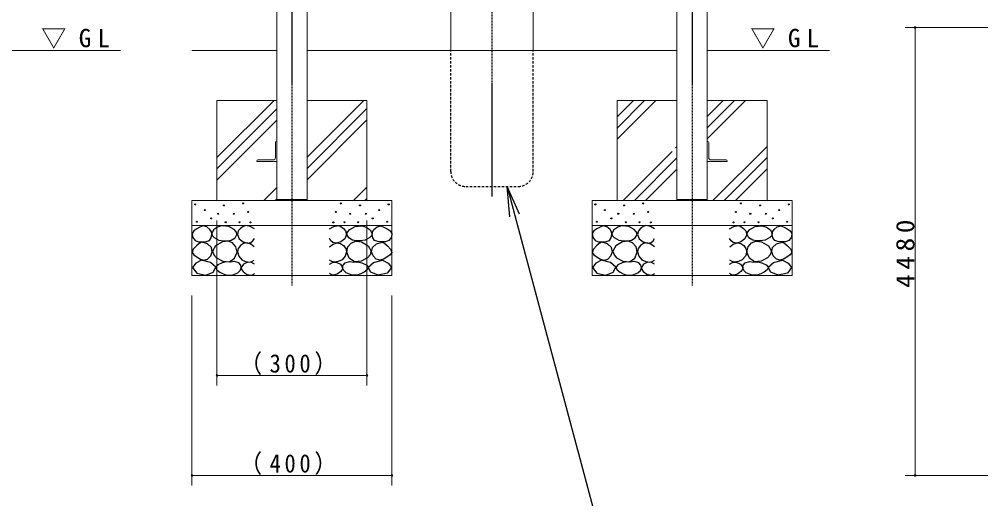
# Model space of a CAD drawing. Units: millimetres at full size, with parts at other scales. Extents: x -7816 to 0, y -1239 to 5340.
# Drawn here: x -3713 to -1791, y 1073 to 2033 of the extents above; entities that cross this region are included whole.
import ezdxf

# ---------------------------------------------------------------- set-up
doc = ezdxf.new("R2010")
doc.units = ezdxf.units.MM
doc.linetypes.add('USER2', pattern=[6, 3, -1, 1, -1])
doc.linetypes.add('USER4', pattern=[8, 5, -3])
doc.layers.add('線', color=2, linetype='Continuous', lineweight=25)
doc.layers.add('補助', color=2, linetype='Continuous', lineweight=13)
doc.styles.add('ＭＳ ゴシック', font='')
doc.styles.get('ＭＳ ゴシック').set_extended_font_data('MS Gothic')

# ---------------------------------------------------------------- blocks, each defined once
blk = doc.blocks.new('dimension_origin')
at = {"color": 0, "linetype": 'Continuous', "lineweight": -2}
blk.add_circle((0, 0), 1.25, dxfattribs=at)

msp = doc.modelspace()

# ---------------------------------------------------------------- linework, layer by layer
at = {"layer": '線', "color": 20, "linetype": 'USER2'}
for p, q in [((-2768, 1678), (-2768, 2715.75)), ((-3168, 2330), (-3168, 1500)), ((-2368, 2330), (-2368, 1500))]:
    msp.add_line(p, q, dxfattribs=at)
at = {"layer": '線', "color": 7, "lineweight": 13}
for p, q in [((-2850.5, 1970), (-2850.5, 2212)), ((-2685.5, 1970), (-2685.5, 2212)), ((-3198.25, 1670), (-3198.25, 2175)), ((-3137.75, 1670), (-3137.75, 2175)), ((-2398.25, 1670), (-2398.25, 2175)), ((-2337.75, 1670), (-2337.75, 2175)), ((-5237.75, 1970), (-3511, 1970)), ((-3368, 1970), (-3198.25, 1970)), ((-3137.75, 1970), (-2398.25, 1970)), ((-2337.75, 1970), (-2093, 1970)), ((-3318, 1870), (-3318, 1670)), ((-3198.25, 1870), (-3318, 1870)), ((-3018, 1870), (-3137.75, 1870)), ((-3018, 1670), (-3018, 1870)), ((-2518, 1870), (-2518, 1670)), ((-2398.25, 1870), (-2518, 1870)), ((-2218, 1870), (-2337.75, 1870)), ((-2218, 1670), (-2218, 1870)), ((-3201.25, 1755.5), (-3201.25, 1786)), ((-3199.25, 1788), (-3198.25, 1788)), ((-3198.25, 1788), (-3198.25, 1748)), ((-2336.75, 1788), (-2337.75, 1788)), ((-2337.75, 1788), (-2337.75, 1748)), ((-2334.75, 1755.5), (-2334.75, 1786)), ((-3236.25, 1751), (-3205.75, 1751)), ((-2299.75, 1751), (-2330.25, 1751)), ((-3238.25, 1748), (-3238.25, 1749)), ((-3198.25, 1748), (-3238.25, 1748)), ((-2337.75, 1748), (-2297.75, 1748)), ((-2297.75, 1748), (-2297.75, 1749)), ((-2968, 1670), (-3368, 1670)), ((-3368, 1670), (-3368, 1520)), ((-3198.25, 1670), (-3137.75, 1670)), ((-2968, 1520), (-2968, 1670)), ((-2168, 1670), (-2568, 1670)), ((-2568, 1670), (-2568, 1520)), ((-2398.25, 1670), (-2337.75, 1670)), ((-2168, 1520), (-2168, 1670)), ((-3368, 1620), (-2968, 1620)), ((-2568, 1620), (-2168, 1620)), ((-3368, 1520), (-2968, 1520)), ((-2568, 1520), (-2168, 1520))]:
    msp.add_line(p, q, dxfattribs=at)
at = {"layer": '線', "color": 4, "linetype": 'USER4'}
for p, q in [((-2850.5, 1728), (-2850.5, 1970)), ((-2685.5, 1728), (-2685.5, 1970)), ((-2820.5, 1698), (-2715.5, 1698))]:
    msp.add_line(p, q, dxfattribs=at)
at = {"layer": '線'}
for p, q in [((-3198.25, 1672), (-3137.75, 1672)), ((-2398.25, 1672), (-2337.75, 1672))]:
    msp.add_line(p, q, dxfattribs=at)
for points in [[(-3345.551, 1619.402), (-3352.014, 1616.862), (-3358.225, 1613.382), (-3364.083, 1609.344), (-3367.731, 1603.877), (-3366.719, 1596.294), (-3361.711, 1589.935), (-3354.845, 1587.345), (-3347.136, 1587.084), (-3339.523, 1587.688), (-3333.194, 1590.252), (-3329.442, 1595.538), (-3328.125, 1601.976), (-3328.973, 1607.181), (-3331.927, 1612.115), (-3338.087, 1616.942)], [(-3306.127, 1619.493), (-3311.032, 1618.876), (-3316.669, 1616.79), (-3324.64, 1611.002), (-3328.292, 1604.086), (-3327.417, 1600.124), (-3323.696, 1595.707), (-3314.205, 1590.934), (-3304.235, 1589.49), (-3296.885, 1589.318), (-3289.369, 1590.842), (-3281.77, 1595.456), (-3278.016, 1601.653), (-3278.986, 1606.306), (-3283.693, 1611.654), (-3294.361, 1617.861)], [(-3029.873, 1619.493), (-3024.968, 1618.876), (-3019.331, 1616.79), (-3011.36, 1611.002), (-3007.708, 1604.086), (-3008.583, 1600.124), (-3012.304, 1595.707), (-3021.795, 1590.934), (-3031.765, 1589.49), (-3039.115, 1589.318), (-3046.631, 1590.842), (-3054.23, 1595.456), (-3057.984, 1601.653), (-3057.014, 1606.306), (-3052.307, 1611.654), (-3041.639, 1617.861)], [(-2990.449, 1619.402), (-2983.986, 1616.862), (-2977.775, 1613.382), (-2971.917, 1609.344), (-2968.269, 1603.877), (-2969.281, 1596.294), (-2974.289, 1589.935), (-2981.155, 1587.345), (-2988.864, 1587.084), (-2996.477, 1587.688), (-3002.806, 1590.252), (-3006.558, 1595.538), (-3007.875, 1601.976), (-3007.027, 1607.181), (-3004.073, 1612.115), (-2997.913, 1616.942)], [(-2545.551, 1619.402), (-2552.014, 1616.862), (-2558.225, 1613.382), (-2564.083, 1609.344), (-2567.731, 1603.877), (-2566.719, 1596.294), (-2561.711, 1589.935), (-2554.845, 1587.345), (-2547.136, 1587.084), (-2539.523, 1587.688), (-2533.194, 1590.252), (-2529.442, 1595.538), (-2528.125, 1601.976), (-2528.973, 1607.181), (-2531.927, 1612.115), (-2538.087, 1616.942)], [(-2506.127, 1619.493), (-2511.032, 1618.876), (-2516.669, 1616.79), (-2524.64, 1611.002), (-2528.292, 1604.086), (-2527.417, 1600.124), (-2523.696, 1595.707), (-2514.205, 1590.934), (-2504.235, 1589.49), (-2496.885, 1589.318), (-2489.369, 1590.842), (-2481.77, 1595.456), (-2478.016, 1601.653), (-2478.986, 1606.306), (-2483.693, 1611.654), (-2494.361, 1617.861)], [(-2229.873, 1619.493), (-2224.968, 1618.876), (-2219.331, 1616.79), (-2211.36, 1611.002), (-2207.708, 1604.086), (-2208.583, 1600.124), (-2212.304, 1595.707), (-2221.795, 1590.934), (-2231.765, 1589.49), (-2239.115, 1589.318), (-2246.631, 1590.842), (-2254.23, 1595.456), (-2257.984, 1601.653), (-2257.014, 1606.306), (-2252.307, 1611.654), (-2241.639, 1617.861)], [(-2190.449, 1619.402), (-2183.986, 1616.862), (-2177.775, 1613.382), (-2171.917, 1609.344), (-2168.269, 1603.877), (-2169.281, 1596.294), (-2174.289, 1589.935), (-2181.155, 1587.345), (-2188.864, 1587.084), (-2196.477, 1587.688), (-2202.806, 1590.252), (-2206.558, 1595.538), (-2207.875, 1601.976), (-2207.027, 1607.181), (-2204.073, 1612.115), (-2197.913, 1616.942)], [(-3348.086, 1586.45), (-3353.415, 1583.657), (-3358.859, 1579.479), (-3365.308, 1572.659), (-3367.731, 1565.855), (-3364.103, 1561.027), (-3357.592, 1556.666), (-3350.954, 1552.379), (-3344.284, 1550.329), (-3336.64, 1552.776), (-3330.343, 1559.201), (-3327.236, 1567.478), (-3328.759, 1575.994), (-3336.917, 1583.245)], [(-3318.831, 1555.163), (-3306.242, 1548.307), (-3292.883, 1547.324), (-3282.599, 1554.778), (-3277.747, 1566.515), (-3280.027, 1577.293), (-3286.936, 1585.436), (-3295.761, 1588.869), (-3306.938, 1587.598), (-3320.692, 1579.543), (-3326.669, 1568.678), (-3324.034, 1561.484)], [(-3017.169, 1555.163), (-3029.758, 1548.307), (-3043.117, 1547.324), (-3053.401, 1554.778), (-3058.253, 1566.515), (-3055.973, 1577.293), (-3049.064, 1585.436), (-3040.239, 1588.869), (-3029.062, 1587.598), (-3015.308, 1579.543), (-3009.331, 1568.678), (-3011.966, 1561.484)], [(-2987.914, 1586.45), (-2982.585, 1583.657), (-2977.141, 1579.479), (-2970.692, 1572.659), (-2968.269, 1565.855), (-2971.897, 1561.027), (-2978.408, 1556.666), (-2985.046, 1552.379), (-2991.716, 1550.329), (-2999.36, 1552.776), (-3005.657, 1559.201), (-3008.764, 1567.478), (-3007.241, 1575.994), (-2999.083, 1583.245)], [(-2548.086, 1586.45), (-2553.415, 1583.657), (-2558.859, 1579.479), (-2565.308, 1572.659), (-2567.731, 1565.855), (-2564.103, 1561.027), (-2557.592, 1556.666), (-2550.954, 1552.379), (-2544.284, 1550.329), (-2536.64, 1552.776), (-2530.343, 1559.201), (-2527.236, 1567.478), (-2528.759, 1575.994), (-2536.917, 1583.245)], [(-2518.831, 1555.163), (-2506.242, 1548.307), (-2492.883, 1547.324), (-2482.599, 1554.778), (-2477.747, 1566.515), (-2480.027, 1577.293), (-2486.936, 1585.436), (-2495.761, 1588.869), (-2506.938, 1587.598), (-2520.692, 1579.543), (-2526.669, 1568.678), (-2524.034, 1561.484)], [(-2217.169, 1555.163), (-2229.758, 1548.307), (-2243.117, 1547.324), (-2253.401, 1554.778), (-2258.253, 1566.515), (-2255.973, 1577.293), (-2249.064, 1585.436), (-2240.239, 1588.869), (-2229.062, 1587.598), (-2215.308, 1579.543), (-2209.331, 1568.678), (-2211.966, 1561.484)], [(-2187.914, 1586.45), (-2182.585, 1583.657), (-2177.141, 1579.479), (-2170.692, 1572.659), (-2168.269, 1565.855), (-2171.897, 1561.027), (-2178.408, 1556.666), (-2185.046, 1552.379), (-2191.716, 1550.329), (-2199.36, 1552.776), (-2205.657, 1559.201), (-2208.764, 1567.478), (-2207.241, 1575.994), (-2199.083, 1583.245)], [(-3348.905, 1550.517), (-3360.225, 1544.498), (-3367.036, 1535.683), (-3358.549, 1524.413), (-3340.114, 1520.299), (-3325.761, 1526.41), (-3320.335, 1536.782), (-3331.117, 1545.89)], [(-3291.802, 1546.373), (-3299.337, 1546.999), (-3307.479, 1545.562), (-3316.406, 1541.504), (-3320.723, 1536.102), (-3318.037, 1531.419), (-3312.074, 1526.912), (-3305.595, 1523.068), (-3298.289, 1520.695), (-3286.44, 1520.928), (-3276.124, 1525.02), (-3271.421, 1529.827), (-3269.367, 1535.561), (-3270.427, 1540.709), (-3274.503, 1545.292), (-3282.901, 1547.832)], [(-3044.198, 1546.373), (-3036.663, 1546.999), (-3028.521, 1545.562), (-3019.594, 1541.504), (-3015.277, 1536.102), (-3017.963, 1531.419), (-3023.926, 1526.912), (-3030.405, 1523.068), (-3037.711, 1520.695), (-3049.56, 1520.928), (-3059.876, 1525.02), (-3064.579, 1529.827), (-3066.633, 1535.561), (-3065.573, 1540.709), (-3061.497, 1545.292), (-3053.099, 1547.832)], [(-2987.095, 1550.517), (-2975.775, 1544.498), (-2968.964, 1535.683), (-2977.451, 1524.413), (-2995.886, 1520.299), (-3010.239, 1526.41), (-3015.665, 1536.782), (-3004.883, 1545.89)], [(-2548.905, 1550.517), (-2560.225, 1544.498), (-2567.036, 1535.683), (-2558.549, 1524.413), (-2540.114, 1520.299), (-2525.761, 1526.41), (-2520.335, 1536.782), (-2531.117, 1545.89)], [(-2491.802, 1546.373), (-2499.337, 1546.999), (-2507.479, 1545.562), (-2516.406, 1541.504), (-2520.723, 1536.102), (-2518.037, 1531.419), (-2512.074, 1526.912), (-2505.595, 1523.068), (-2498.289, 1520.695), (-2486.44, 1520.928), (-2476.124, 1525.02), (-2471.421, 1529.827), (-2469.367, 1535.561), (-2470.427, 1540.709), (-2474.503, 1545.292), (-2482.901, 1547.832)], [(-2244.198, 1546.373), (-2236.663, 1546.999), (-2228.521, 1545.562), (-2219.594, 1541.504), (-2215.277, 1536.102), (-2217.963, 1531.419), (-2223.926, 1526.912), (-2230.405, 1523.068), (-2237.711, 1520.695), (-2249.56, 1520.928), (-2259.876, 1525.02), (-2264.579, 1529.827), (-2266.633, 1535.561), (-2265.573, 1540.709), (-2261.497, 1545.292), (-2253.099, 1547.832)], [(-2187.095, 1550.517), (-2175.775, 1544.498), (-2168.964, 1535.683), (-2177.451, 1524.413), (-2195.886, 1520.299), (-2210.239, 1526.41), (-2215.665, 1536.782), (-2204.883, 1545.89)]]:
    msp.add_lwpolyline(points, close=True, dxfattribs=at)
for points in [[(-3243, 1613.299), (-3251.427, 1618.154), (-3260.11, 1619.636), (-3265.729, 1617.948), (-3270.883, 1614.249), (-3275.355, 1608.941), (-3277.22, 1602.209), (-3273.552, 1593.439), (-3265.496, 1587), (-3257.197, 1584.621), (-3249.971, 1585.733), (-3245.921, 1589.109), (-3243, 1593.654)], [(-3093, 1613.299), (-3084.573, 1618.154), (-3075.89, 1619.636), (-3070.271, 1617.948), (-3065.117, 1614.249), (-3060.645, 1608.941), (-3058.78, 1602.209), (-3062.448, 1593.439), (-3070.504, 1587), (-3078.803, 1584.621), (-3086.029, 1585.733), (-3090.079, 1589.109), (-3093, 1593.654)], [(-2443, 1613.299), (-2451.427, 1618.154), (-2460.11, 1619.636), (-2465.729, 1617.948), (-2470.883, 1614.249), (-2475.355, 1608.941), (-2477.22, 1602.209), (-2473.552, 1593.439), (-2465.496, 1587), (-2457.197, 1584.621), (-2449.971, 1585.733), (-2445.921, 1589.109), (-2443, 1593.654)], [(-2293, 1613.299), (-2284.573, 1618.154), (-2275.89, 1619.636), (-2270.271, 1617.948), (-2265.117, 1614.249), (-2260.645, 1608.941), (-2258.78, 1602.209), (-2262.448, 1593.439), (-2270.504, 1587), (-2278.803, 1584.621), (-2286.029, 1585.733), (-2290.079, 1589.109), (-2293, 1593.654)], [(-3243.317, 1577.178), (-3250.457, 1582.64), (-3258.526, 1585.099), (-3265.231, 1583.875), (-3271.199, 1580.03), (-3275.592, 1574.248), (-3277.22, 1567.039), (-3274.556, 1558.431), (-3268.348, 1551.513), (-3260.709, 1547.642), (-3253.139, 1546.761), (-3247.985, 1548.2), (-3243.317, 1550.88)], [(-3092.683, 1577.178), (-3085.543, 1582.64), (-3077.474, 1585.099), (-3070.769, 1583.875), (-3064.801, 1580.03), (-3060.408, 1574.248), (-3058.78, 1567.039), (-3061.444, 1558.431), (-3067.652, 1551.513), (-3075.291, 1547.642), (-3082.861, 1546.761), (-3088.015, 1548.2), (-3092.683, 1550.88)], [(-2443.317, 1577.178), (-2450.457, 1582.64), (-2458.526, 1585.099), (-2465.231, 1583.875), (-2471.199, 1580.03), (-2475.592, 1574.248), (-2477.22, 1567.039), (-2474.556, 1558.431), (-2468.348, 1551.513), (-2460.709, 1547.642), (-2453.139, 1546.761), (-2447.985, 1548.2), (-2443.317, 1550.88)], [(-2292.683, 1577.178), (-2285.543, 1582.64), (-2277.474, 1585.099), (-2270.769, 1583.875), (-2264.801, 1580.03), (-2260.408, 1574.248), (-2258.78, 1567.039), (-2261.444, 1558.431), (-2267.652, 1551.513), (-2275.291, 1547.642), (-2282.861, 1546.761), (-2288.015, 1548.2), (-2292.683, 1550.88)], [(-3243, 1542.642), (-3249.018, 1545.96), (-3256.307, 1546.761), (-3265.024, 1542.427), (-3269.298, 1535.671), (-3268.686, 1532.001), (-3265.813, 1527.75), (-3258.651, 1522.278), (-3251.238, 1520.462), (-3246.942, 1521.514), (-3243, 1523.631)], [(-3093, 1542.642), (-3086.982, 1545.96), (-3079.693, 1546.761), (-3070.976, 1542.427), (-3066.702, 1535.671), (-3067.314, 1532.001), (-3070.187, 1527.75), (-3077.349, 1522.278), (-3084.762, 1520.462), (-3089.058, 1521.514), (-3093, 1523.631)], [(-2443, 1542.642), (-2449.018, 1545.96), (-2456.307, 1546.761), (-2465.024, 1542.427), (-2469.298, 1535.671), (-2468.686, 1532.001), (-2465.813, 1527.75), (-2458.651, 1522.278), (-2451.238, 1520.462), (-2446.942, 1521.514), (-2443, 1523.631)], [(-2293, 1542.642), (-2286.982, 1545.96), (-2279.693, 1546.761), (-2270.976, 1542.427), (-2266.702, 1535.671), (-2267.314, 1532.001), (-2270.187, 1527.75), (-2277.349, 1522.278), (-2284.762, 1520.462), (-2289.058, 1521.514), (-2293, 1523.631)]]:
    msp.add_lwpolyline(points, dxfattribs=at)
for centre in [(-3361.394, 1662.177), (-3304.044, 1659.959), (-3265.583, 1664.091), (-3070.417, 1664.091), (-3031.956, 1659.959), (-2974.606, 1662.177), (-2561.394, 1662.177), (-2504.044, 1659.959), (-2465.583, 1664.091), (-2270.417, 1664.091), (-2231.956, 1659.959), (-2174.606, 1662.177), (-3342.383, 1650.77), (-3329.392, 1633.977), (-3315.451, 1643.483), (-3284.504, 1643.549), (-3255.582, 1647.063), (-3080.418, 1647.063), (-3051.496, 1643.549), (-3020.549, 1643.483), (-3006.608, 1633.977), (-2993.617, 1650.77), (-2542.383, 1650.77), (-2529.392, 1633.977), (-2515.451, 1643.483), (-2484.504, 1643.549), (-2455.582, 1647.063), (-2280.418, 1647.063), (-2251.496, 1643.549), (-2220.549, 1643.483), (-2206.608, 1633.977), (-2193.617, 1650.77), (-3358.225, 1627.323), (-3300.559, 1626.373), (-3272.881, 1626.521), (-3250.717, 1625.98), (-3085.283, 1625.98), (-3063.119, 1626.521), (-3035.441, 1626.373), (-2977.775, 1627.323), (-2558.225, 1627.323), (-2500.559, 1626.373), (-2472.881, 1626.521), (-2450.717, 1625.98), (-2285.283, 1625.98), (-2263.119, 1626.521), (-2235.441, 1626.373), (-2177.775, 1627.323)]:
    msp.add_circle(centre, 1, dxfattribs=at)
at = {"layer": '線', "color": 7, "lineweight": 13}
for centre, radius, start, end in [((-3199.25, 1786), 2, 90, 180), ((-2336.75, 1786), 2, 0, 90), ((-3236.25, 1749), 2, 90, 180), ((-3205.75, 1755.5), 4.5, 270, 0), ((-2330.25, 1755.5), 4.5, 180, 270), ((-2299.75, 1749), 2, 0, 90)]:
    msp.add_arc(centre, radius, start, end, dxfattribs=at)
at = {"layer": '線', "color": 4, "linetype": 'USER4'}
for centre, start, end in [((-2820.5, 1728), 180, 270), ((-2715.5, 1728), 270, 0)]:
    msp.add_arc(centre, 30, start, end, dxfattribs=at)
at = {"layer": '補助'}
for p, q in [((-1362, 2016), (-1942, 2016)), ((-1922, 1120), (-1922, 2016)), ((-3318, 1755.845), (-3203.845, 1870)), ((-3137.75, 1756.49), (-3024.24, 1870)), ((-2518, 1792.523), (-2440.523, 1870)), ((-2518, 1814.974), (-2462.974, 1870)), ((-2518, 1837.424), (-2485.424, 1870)), ((-2337.75, 1793.168), (-2260.918, 1870)), ((-2337.75, 1815.618), (-2283.368, 1870)), ((-2337.75, 1838.069), (-2305.819, 1870)), ((-3318, 1733.394), (-3198.25, 1853.144)), ((-3137.75, 1734.039), (-3018, 1853.789)), ((-3318, 1710.943), (-3198.25, 1830.693)), ((-3137.75, 1711.588), (-3018, 1831.338)), ((-2400.819, 1775), (-2398.25, 1777.569)), ((-2326.214, 1670), (-2218, 1778.214)), ((-2505.819, 1670), (-2407.828, 1767.991)), ((-2483.368, 1670), (-2398.25, 1755.118)), ((-2303.763, 1670), (-2218, 1755.763)), ((-2460.918, 1670), (-2398.25, 1732.668)), ((-2281.313, 1670), (-2218, 1733.313)), ((-3224.24, 1670), (-3198.25, 1695.99)), ((-3044.634, 1670), (-3018, 1696.634)), ((-3201.789, 1670), (-3198.25, 1673.539)), ((-3022.184, 1670), (-3018, 1674.184)), ((-3318, 1630), (-3318, 1300)), ((-3018, 1630), (-3018, 1300)), ((-3368, 1480), (-3368, 1100)), ((-2968, 1480), (-2968, 1100)), ((-3018, 1320), (-3318, 1320)), ((-2968, 1120), (-3368, 1120)), ((-1362, 1120), (-1942, 1120))]:
    msp.add_line(p, q, dxfattribs=at)
at = {"layer": '補助', "lineweight": 25}
for p, q in [((-2732.13, 1637.456), (-2738, 1698)), ((-2712.812, 1642.633), (-2738, 1698)), ((-2738, 1698), (-2722.471, 1640.044)), ((-2722.471, 1640.044), (-2502.741, 820))]:
    msp.add_line(p, q, dxfattribs=at)

# ---------------------------------------------------------------- block references
at = {"layer": '補助', "xscale": 1.33, "yscale": 1.33}
for p, rotation in [((-1922, 2016), 270), ((-3018, 1320), 180), ((-2968, 1120), 180), ((-1922, 1120), 90)]:
    msp.add_blockref('dimension_origin', p, dxfattribs=dict(at, rotation=rotation))
for p in [(-3318, 1320), (-3368, 1120)]:
    msp.add_blockref('dimension_origin', p, dxfattribs=at)

# ---------------------------------------------------------------- texts
at = {"layer": '補助', "char_height": 36.66, "style": 'ＭＳ ゴシック'}
for s, insert, attachment_point in [('\\T1.5;▽GL', (-3669.333, 1973.333), 7), ('\\T1.5;▽GL', (-2251.333, 1973.333), 7), ('\\T1.33;\\W0.9;（300）', (-3168, 1321), 8), ('\\T1.33;\\W0.9;（400）', (-3168, 1121), 8)]:
    msp.add_mtext(s, dxfattribs=dict(at, insert=insert, attachment_point=attachment_point))
at = {"layer": '補助', "insert": (-1923, 1568), "char_height": 36.66, "attachment_point": 8, "rotation": 90, "style": 'ＭＳ ゴシック'}
msp.add_mtext('\\T1.33;\\W1.1;4480', dxfattribs=at)

doc.saveas('drawing.dxf')
